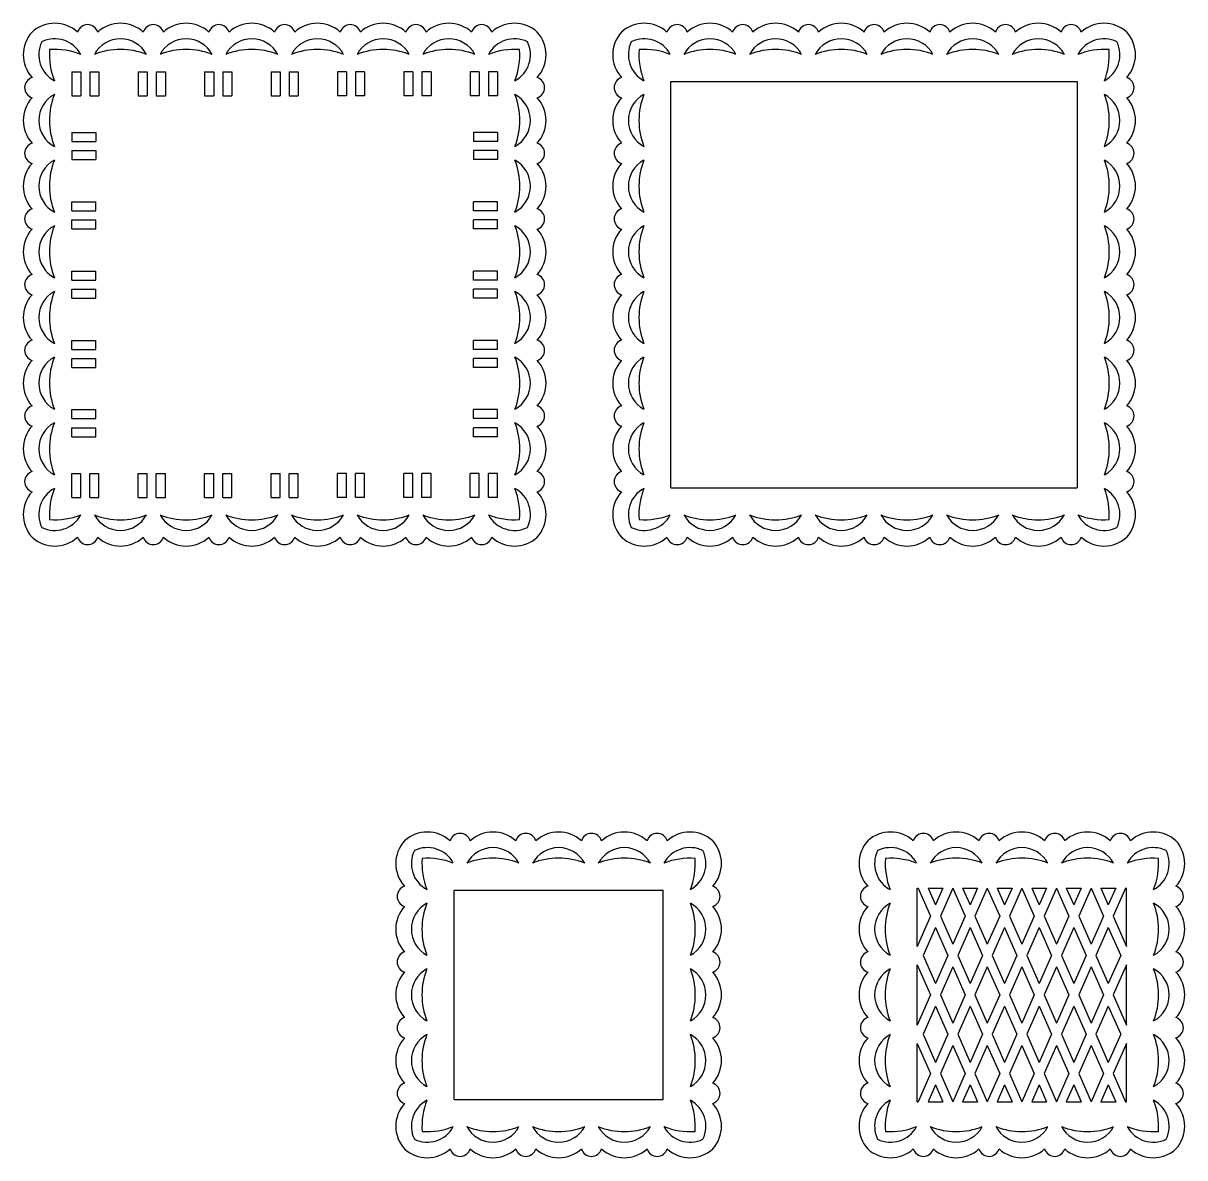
# Model space of a CAD drawing. Extents: x -351 to 171, y -51 to 204.
# Drawn here: x -350.8 to -93.9, y -48.9 to 202 of the extents above; entities that cross this region are included whole.
import ezdxf

# ---------------------------------------------------------------- set-up
doc = ezdxf.new("R2010")
doc.units = 0
doc.layers.get('0').update_dxf_attribs({"linetype": 'CONTINUOUS'})

msp = doc.modelspace()

# ---------------------------------------------------------------- linework, layer by layer
for p, q in [((-340.022706, 191.201898), (-340.022706, 185.901898)), ((-340.022706, 191.201898), (-338.022706, 191.201898)), ((-338.022706, 191.201898), (-338.022706, 185.901898)), ((-336.022706, 191.201898), (-336.022706, 185.901898)), ((-336.022706, 191.201898), (-334.022706, 191.201898)), ((-334.022706, 191.201898), (-334.022706, 185.901898)), ((-325.34438, 191.201898), (-325.34438, 185.901898)), ((-325.34438, 191.201898), (-323.34438, 191.201898)), ((-323.34438, 191.201898), (-323.34438, 185.901898)), ((-321.34438, 191.201898), (-321.34438, 185.901898)), ((-321.34438, 191.201898), (-319.34438, 191.201898)), ((-319.34438, 191.201898), (-319.34438, 185.901898)), ((-310.660214, 191.201898), (-310.660214, 185.901898)), ((-310.660214, 191.201898), (-308.660214, 191.201898)), ((-308.660214, 191.201898), (-308.660214, 185.901898)), ((-306.660214, 191.201898), (-306.660214, 185.901898)), ((-306.660214, 191.201898), (-304.660214, 191.201898)), ((-304.660214, 191.201898), (-304.660214, 185.901898)), ((-295.976048, 191.201898), (-295.976048, 185.901898)), ((-295.976048, 191.201898), (-293.976048, 191.201898)), ((-293.976048, 191.201898), (-293.976048, 185.901898)), ((-291.976048, 191.201898), (-291.976048, 185.901898)), ((-291.976048, 191.201898), (-289.976048, 191.201898)), ((-289.976048, 191.201898), (-289.976048, 185.901898)), ((-281.280218, 191.201898), (-281.280218, 185.901898)), ((-279.280218, 191.201898), (-281.280218, 191.201898)), ((-279.280218, 191.201898), (-279.280218, 185.901898)), ((-277.280218, 191.201898), (-277.280218, 185.901898)), ((-275.280218, 191.201898), (-277.280218, 191.201898)), ((-275.280218, 191.201898), (-275.280218, 185.901898)), ((-266.596052, 191.201898), (-266.596052, 185.901898)), ((-264.596052, 191.201898), (-266.596052, 191.201898)), ((-264.596052, 191.201898), (-264.596052, 185.901898)), ((-262.596052, 191.201898), (-262.596052, 185.901898)), ((-260.596052, 191.201898), (-262.596052, 191.201898)), ((-260.596052, 191.201898), (-260.596052, 185.901898)), ((-251.917726, 191.201898), (-251.917726, 185.901898)), ((-249.917726, 191.201898), (-251.917726, 191.201898)), ((-249.917726, 191.201898), (-249.917726, 185.901898)), ((-247.917726, 191.201898), (-247.917726, 185.901898)), ((-245.917726, 191.201898), (-247.917726, 191.201898)), ((-245.917726, 191.201898), (-245.917726, 185.901898)), ((-207.526366, 99.229572), (-207.526366, 189.069198)), ((-207.526366, 189.069198), (-117.686739, 189.069198)), ((-117.686739, 189.069198), (-117.686739, 99.229572)), ((-340.022706, 185.901898), (-338.022706, 185.901898)), ((-336.022706, 185.901898), (-334.022706, 185.901898)), ((-325.34438, 185.901898), (-323.34438, 185.901898)), ((-321.34438, 185.901898), (-319.34438, 185.901898)), ((-310.660214, 185.901898), (-308.660214, 185.901898)), ((-306.660214, 185.901898), (-304.660214, 185.901898)), ((-295.976048, 185.901898), (-293.976048, 185.901898)), ((-291.976048, 185.901898), (-289.976048, 185.901898)), ((-279.280218, 185.901898), (-281.280218, 185.901898)), ((-275.280218, 185.901898), (-277.280218, 185.901898)), ((-264.596052, 185.901898), (-266.596052, 185.901898)), ((-260.596052, 185.901898), (-262.596052, 185.901898)), ((-249.917726, 185.901898), (-251.917726, 185.901898)), ((-245.917726, 185.901898), (-247.917726, 185.901898)), ((-340.022706, 177.786498), (-334.722706, 177.786498)), ((-340.022706, 177.786498), (-340.022706, 175.786498)), ((-334.722706, 177.786498), (-334.722706, 175.786498)), ((-245.917726, 177.786498), (-251.217726, 177.786498)), ((-251.217726, 177.786498), (-251.217726, 175.786498)), ((-245.917726, 177.786498), (-245.917726, 175.786498)), ((-340.022706, 175.786498), (-334.722706, 175.786498)), ((-245.917726, 175.786498), (-251.217726, 175.786498)), ((-340.022706, 173.786498), (-334.722706, 173.786498)), ((-340.022706, 173.786498), (-340.022706, 171.786498)), ((-334.722706, 173.786498), (-334.722706, 171.786498)), ((-251.217726, 173.786498), (-251.217726, 171.786498)), ((-245.917726, 173.786498), (-251.217726, 173.786498)), ((-245.917726, 173.786498), (-245.917726, 171.786498)), ((-340.022706, 171.786498), (-334.722706, 171.786498)), ((-245.917726, 171.786498), (-251.217726, 171.786498)), ((-340.022706, 162.460667), (-334.722706, 162.460667)), ((-340.022706, 160.460667), (-340.022706, 162.460667)), ((-334.722706, 160.460667), (-334.722706, 162.460667)), ((-245.917726, 162.460667), (-251.217726, 162.460667)), ((-251.217726, 160.460667), (-251.217726, 162.460667)), ((-245.917726, 160.460667), (-245.917726, 162.460667)), ((-340.022706, 160.460667), (-334.722706, 160.460667)), ((-245.917726, 160.460667), (-251.217726, 160.460667)), ((-340.022706, 158.460667), (-334.722706, 158.460667)), ((-340.022706, 156.460667), (-340.022706, 158.460667)), ((-334.722706, 156.460667), (-334.722706, 158.460667)), ((-245.917726, 158.460667), (-251.217726, 158.460667)), ((-251.217726, 156.460667), (-251.217726, 158.460667)), ((-245.917726, 156.460667), (-245.917726, 158.460667)), ((-340.022706, 156.460667), (-334.722706, 156.460667)), ((-245.917726, 156.460667), (-251.217726, 156.460667)), ((-340.022706, 145.134837), (-340.022706, 147.134837)), ((-340.022706, 147.134837), (-334.722706, 147.134837)), ((-334.722706, 145.134837), (-334.722706, 147.134837)), ((-251.217726, 145.134837), (-251.217726, 147.134837)), ((-245.917726, 147.134837), (-251.217726, 147.134837)), ((-245.917726, 145.134837), (-245.917726, 147.134837)), ((-340.022706, 145.134837), (-334.722706, 145.134837)), ((-245.917726, 145.134837), (-251.217726, 145.134837)), ((-340.022706, 143.134837), (-334.722706, 143.134837)), ((-340.022706, 141.134837), (-340.022706, 143.134837)), ((-334.722706, 141.134837), (-334.722706, 143.134837)), ((-245.917726, 143.134837), (-251.217726, 143.134837)), ((-251.217726, 141.134837), (-251.217726, 143.134837)), ((-245.917726, 141.134837), (-245.917726, 143.134837)), ((-340.022706, 141.134837), (-334.722706, 141.134837)), ((-245.917726, 141.134837), (-251.217726, 141.134837)), ((-340.022706, 131.820671), (-334.722706, 131.820671)), ((-340.022706, 129.820671), (-340.022706, 131.820671)), ((-334.722706, 129.820671), (-334.722706, 131.820671)), ((-245.917726, 131.820671), (-251.217726, 131.820671)), ((-251.217726, 129.820671), (-251.217726, 131.820671)), ((-245.917726, 129.820671), (-245.917726, 131.820671)), ((-340.022706, 129.820671), (-334.722706, 129.820671)), ((-245.917726, 129.820671), (-251.217726, 129.820671)), ((-340.022706, 127.820671), (-334.722706, 127.820671)), ((-340.022706, 125.820671), (-340.022706, 127.820671)), ((-334.722706, 125.820671), (-334.722706, 127.820671)), ((-245.917726, 127.820671), (-251.217726, 127.820671)), ((-251.217726, 125.820671), (-251.217726, 127.820671)), ((-245.917726, 125.820671), (-245.917726, 127.820671)), ((-340.022706, 125.820671), (-334.722706, 125.820671)), ((-245.917726, 125.820671), (-251.217726, 125.820671)), ((-340.022706, 116.512346), (-334.722706, 116.512346)), ((-340.022706, 114.512346), (-340.022706, 116.512346)), ((-334.722706, 114.512346), (-334.722706, 116.512346)), ((-245.917726, 116.512346), (-251.217726, 116.512346)), ((-251.217726, 114.512346), (-251.217726, 116.512346)), ((-245.917726, 114.512346), (-245.917726, 116.512346)), ((-340.022706, 114.512346), (-334.722706, 114.512346)), ((-245.917726, 114.512346), (-251.217726, 114.512346)), ((-340.022706, 112.512346), (-334.722706, 112.512346)), ((-340.022706, 110.512346), (-340.022706, 112.512346)), ((-340.022706, 110.512346), (-334.722706, 110.512346)), ((-334.722706, 110.512346), (-334.722706, 112.512346)), ((-245.917726, 112.512346), (-251.217726, 112.512346)), ((-251.217726, 110.512346), (-251.217726, 112.512346)), ((-245.917726, 110.512346), (-251.217726, 110.512346)), ((-245.917726, 110.512346), (-245.917726, 112.512346)), ((-340.022706, 102.396872), (-338.022706, 102.396872)), ((-340.022706, 97.096872), (-340.022706, 102.396872)), ((-338.022706, 97.096872), (-338.022706, 102.396872)), ((-336.022706, 102.396872), (-334.022706, 102.396872)), ((-336.022706, 97.096872), (-336.022706, 102.396872)), ((-334.022706, 97.096872), (-334.022706, 102.396872)), ((-325.34438, 102.396872), (-323.34438, 102.396872)), ((-325.34438, 97.096872), (-325.34438, 102.396872)), ((-323.34438, 97.096872), (-323.34438, 102.396872)), ((-321.34438, 102.396872), (-319.34438, 102.396872)), ((-321.34438, 97.096872), (-321.34438, 102.396872)), ((-319.34438, 97.096872), (-319.34438, 102.396872)), ((-310.660214, 102.396872), (-308.660214, 102.396872)), ((-310.660214, 97.096872), (-310.660214, 102.396872)), ((-308.660214, 97.096872), (-308.660214, 102.396872)), ((-306.660214, 102.396872), (-304.660214, 102.396872)), ((-306.660214, 97.096872), (-306.660214, 102.396872)), ((-304.660214, 97.096872), (-304.660214, 102.396872)), ((-295.976048, 102.396872), (-293.976048, 102.396872)), ((-295.976048, 97.096872), (-295.976048, 102.396872)), ((-293.976048, 97.096872), (-293.976048, 102.396872)), ((-291.976048, 102.396872), (-289.976048, 102.396872)), ((-291.976048, 97.096872), (-291.976048, 102.396872)), ((-289.976048, 97.096872), (-289.976048, 102.396872)), ((-279.280218, 102.396872), (-281.280218, 102.396872)), ((-281.280218, 97.096872), (-281.280218, 102.396872)), ((-279.280218, 97.096872), (-279.280218, 102.396872)), ((-275.280218, 102.396872), (-277.280218, 102.396872)), ((-277.280218, 97.096872), (-277.280218, 102.396872)), ((-275.280218, 97.096872), (-275.280218, 102.396872)), ((-264.596052, 102.396872), (-266.596052, 102.396872)), ((-266.596052, 97.096872), (-266.596052, 102.396872)), ((-264.596052, 97.096872), (-264.596052, 102.396872)), ((-260.596052, 102.396872), (-262.596052, 102.396872)), ((-262.596052, 97.096872), (-262.596052, 102.396872)), ((-260.596052, 97.096872), (-260.596052, 102.396872)), ((-249.917726, 102.396872), (-251.917726, 102.396872)), ((-251.917726, 97.096872), (-251.917726, 102.396872)), ((-249.917726, 97.096872), (-249.917726, 102.396872)), ((-245.917726, 102.396872), (-247.917726, 102.396872)), ((-247.917726, 97.096872), (-247.917726, 102.396872)), ((-245.917726, 97.096872), (-245.917726, 102.396872)), ((-207.526366, 99.229572), (-117.686739, 99.229572)), ((-340.022706, 97.096872), (-338.022706, 97.096872)), ((-336.022706, 97.096872), (-334.022706, 97.096872)), ((-325.34438, 97.096872), (-323.34438, 97.096872)), ((-321.34438, 97.096872), (-319.34438, 97.096872)), ((-310.660214, 97.096872), (-308.660214, 97.096872)), ((-306.660214, 97.096872), (-304.660214, 97.096872)), ((-295.976048, 97.096872), (-293.976048, 97.096872)), ((-291.976048, 97.096872), (-289.976048, 97.096872)), ((-279.280218, 97.096872), (-281.280218, 97.096872)), ((-275.280218, 97.096872), (-277.280218, 97.096872)), ((-264.596052, 97.096872), (-266.596052, 97.096872)), ((-260.596052, 97.096872), (-262.596052, 97.096872)), ((-249.917726, 97.096872), (-251.917726, 97.096872)), ((-245.917726, 97.096872), (-247.917726, 97.096872)), ((-153.064216, 10.70938), (-152.869434, 10.70938)), ((-153.064216, -2.186284), (-153.064216, 10.70938)), ((-152.869434, 10.70938), (-150.135121, 4.483309)), ((-150.685061, 10.70938), (-149.042935, 6.970234)), ((-150.685061, 10.70938), (-147.400808, 10.70938)), ((-147.400808, 10.70938), (-149.042935, 6.970234)), ((-145.220281, 10.700622), (-147.950748, 4.483309)), ((-145.220281, 10.700622), (-142.489815, 4.483309)), ((-143.039755, 10.70938), (-141.397628, 6.970234)), ((-143.039755, 10.70938), (-139.755502, 10.70938)), ((-139.755502, 10.70938), (-141.397628, 6.970234)), ((-137.574975, 10.700622), (-140.305442, 4.483309)), ((-137.574975, 10.700622), (-134.844509, 4.483309)), ((-135.394448, 10.70938), (-133.752322, 6.970234)), ((-135.394448, 10.70938), (-132.110196, 10.70938)), ((-132.110196, 10.70938), (-133.752322, 6.970234)), ((-129.929669, 10.700622), (-132.660135, 4.483309)), ((-129.929669, 10.700622), (-127.199202, 4.483309)), ((-127.749142, 10.70938), (-126.107016, 6.970234)), ((-127.749142, 10.70938), (-124.46489, 10.70938)), ((-124.46489, 10.70938), (-126.107016, 6.970234)), ((-122.284363, 10.700622), (-125.014829, 4.483309)), ((-122.284363, 10.700622), (-119.553896, 4.483309)), ((-120.103836, 10.70938), (-118.46171, 6.970234)), ((-120.103836, 10.70938), (-116.819583, 10.70938)), ((-116.819583, 10.70938), (-118.46171, 6.970234)), ((-114.639056, 10.700622), (-117.369523, 4.483309)), ((-114.639056, 10.700622), (-111.90859, 4.483309)), ((-112.45853, 10.70938), (-110.816403, 6.970234)), ((-112.45853, 10.70938), (-109.174277, 10.70938)), ((-109.174277, 10.70938), (-110.816403, 6.970234)), ((-106.989904, 10.70938), (-109.724217, 4.483309)), ((-106.989904, 10.70938), (-106.795122, 10.70938)), ((-106.795122, -2.186284), (-106.795122, 10.70938)), ((-255.507631, -36.059715), (-255.507631, 10.20938)), ((-255.507631, 10.20938), (-209.238536, 10.20938)), ((-209.238536, -36.059715), (-209.238536, 10.20938)), ((-150.135121, 4.483309), (-153.064216, -2.186284)), ((-147.950748, 4.483309), (-145.220281, -1.734004)), ((-142.489815, 4.483309), (-145.220281, -1.734004)), ((-140.305442, 4.483309), (-137.574975, -1.734004)), ((-134.844509, 4.483309), (-137.574975, -1.734004)), ((-132.660135, 4.483309), (-129.929669, -1.734004)), ((-127.199202, 4.483309), (-129.929669, -1.734004)), ((-125.014829, 4.483309), (-122.284363, -1.734004)), ((-119.553896, 4.483309), (-122.284363, -1.734004)), ((-117.369523, 4.483309), (-114.639056, -1.734004)), ((-111.90859, 4.483309), (-114.639056, -1.734004)), ((-109.724217, 4.483309), (-106.795122, -2.186284)), ((-149.042935, 1.996383), (-151.773401, -4.220929)), ((-149.042935, 1.996383), (-146.312468, -4.220929)), ((-141.397628, 1.996383), (-144.128095, -4.220929)), ((-141.397628, 1.996383), (-138.667162, -4.220929)), ((-133.752322, 1.996383), (-136.482789, -4.220929)), ((-133.752322, 1.996383), (-131.021856, -4.220929)), ((-126.107016, 1.996383), (-128.837482, -4.220929)), ((-126.107016, 1.996383), (-123.376549, -4.220929)), ((-118.46171, 1.996383), (-121.192176, -4.220929)), ((-118.46171, 1.996383), (-115.731243, -4.220929)), ((-110.816403, 1.996383), (-113.54687, -4.220929)), ((-110.816403, 1.996383), (-108.085937, -4.220929)), ((-151.773401, -4.220929), (-149.042935, -10.438242)), ((-146.312468, -4.220929), (-149.042935, -10.438242)), ((-144.128095, -4.220929), (-141.397628, -10.438242)), ((-138.667162, -4.220929), (-141.397628, -10.438242)), ((-136.482789, -4.220929), (-133.752322, -10.438242)), ((-131.021856, -4.220929), (-133.752322, -10.438242)), ((-128.837482, -4.220929), (-126.107016, -10.438242)), ((-123.376549, -4.220929), (-126.107016, -10.438242)), ((-121.192176, -4.220929), (-118.46171, -10.438242)), ((-115.731243, -4.220929), (-118.46171, -10.438242)), ((-113.54687, -4.220929), (-110.816403, -10.438242)), ((-108.085937, -4.220929), (-110.816403, -10.438242)), ((-153.064216, -6.255575), (-150.135121, -12.925167)), ((-153.064216, -19.59476), (-153.064216, -6.255575)), ((-145.220281, -6.707855), (-147.950748, -12.925167)), ((-145.220281, -6.707855), (-142.489815, -12.925167)), ((-137.574975, -6.707855), (-140.305442, -12.925167)), ((-137.574975, -6.707855), (-134.844509, -12.925167)), ((-129.929669, -6.707855), (-132.660135, -12.925167)), ((-129.929669, -6.707855), (-127.199202, -12.925167)), ((-122.284363, -6.707855), (-125.014829, -12.925167)), ((-122.284363, -6.707855), (-119.553896, -12.925167)), ((-114.639056, -6.707855), (-117.369523, -12.925167)), ((-114.639056, -6.707855), (-111.90859, -12.925167)), ((-106.795122, -6.255575), (-109.724217, -12.925167)), ((-106.795122, -19.59476), (-106.795122, -6.255575)), ((-150.135121, -12.925167), (-153.064216, -19.59476)), ((-147.950748, -12.925167), (-145.220281, -19.14248)), ((-142.489815, -12.925167), (-145.220281, -19.14248)), ((-140.305442, -12.925167), (-137.574975, -19.14248)), ((-134.844509, -12.925167), (-137.574975, -19.14248)), ((-132.660135, -12.925167), (-129.929669, -19.14248)), ((-127.199202, -12.925167), (-129.929669, -19.14248)), ((-125.014829, -12.925167), (-122.284363, -19.14248)), ((-119.553896, -12.925167), (-122.284363, -19.14248)), ((-117.369523, -12.925167), (-114.639056, -19.14248)), ((-111.90859, -12.925167), (-114.639056, -19.14248)), ((-109.724217, -12.925167), (-106.795122, -19.59476)), ((-149.042935, -15.412093), (-151.773401, -21.629406)), ((-149.042935, -15.412093), (-146.312468, -21.629406)), ((-141.397628, -15.412093), (-144.128095, -21.629406)), ((-141.397628, -15.412093), (-138.667162, -21.629406)), ((-133.752322, -15.412093), (-136.482789, -21.629406)), ((-133.752322, -15.412093), (-131.021856, -21.629406)), ((-126.107016, -15.412093), (-128.837482, -21.629406)), ((-126.107016, -15.412093), (-123.376549, -21.629406)), ((-118.46171, -15.412093), (-121.192176, -21.629406)), ((-118.46171, -15.412093), (-115.731243, -21.629406)), ((-110.816403, -15.412093), (-113.54687, -21.629406)), ((-110.816403, -15.412093), (-108.085937, -21.629406)), ((-151.773401, -21.629406), (-149.042935, -27.846718)), ((-146.312468, -21.629406), (-149.042935, -27.846718)), ((-144.128095, -21.629406), (-141.397628, -27.846718)), ((-138.667162, -21.629406), (-141.397628, -27.846718)), ((-136.482789, -21.629406), (-133.752322, -27.846718)), ((-131.021856, -21.629406), (-133.752322, -27.846718)), ((-128.837482, -21.629406), (-126.107016, -27.846718)), ((-123.376549, -21.629406), (-126.107016, -27.846718)), ((-121.192176, -21.629406), (-118.46171, -27.846718)), ((-115.731243, -21.629406), (-118.46171, -27.846718)), ((-113.54687, -21.629406), (-110.816403, -27.846718)), ((-108.085937, -21.629406), (-110.816403, -27.846718)), ((-153.064216, -23.664051), (-150.135121, -30.333644)), ((-153.064216, -36.559715), (-153.064216, -23.664051)), ((-145.220281, -24.116331), (-147.950748, -30.333644)), ((-145.220281, -24.116331), (-142.489815, -30.333644)), ((-137.574975, -24.116331), (-140.305442, -30.333644)), ((-137.574975, -24.116331), (-134.844509, -30.333644)), ((-129.929669, -24.116331), (-132.660135, -30.333644)), ((-129.929669, -24.116331), (-127.199202, -30.333644)), ((-122.284363, -24.116331), (-125.014829, -30.333644)), ((-122.284363, -24.116331), (-119.553896, -30.333644)), ((-114.639056, -24.116331), (-117.369523, -30.333644)), ((-114.639056, -24.116331), (-111.90859, -30.333644)), ((-106.795122, -23.664051), (-109.724217, -30.333644)), ((-106.795122, -36.559715), (-106.795122, -23.664051)), ((-150.135121, -30.333644), (-152.869434, -36.559715)), ((-147.950748, -30.333644), (-145.220281, -36.550956)), ((-142.489815, -30.333644), (-145.220281, -36.550956)), ((-140.305442, -30.333644), (-137.574975, -36.550956)), ((-134.844509, -30.333644), (-137.574975, -36.550956)), ((-132.660135, -30.333644), (-129.929669, -36.550956)), ((-127.199202, -30.333644), (-129.929669, -36.550956)), ((-125.014829, -30.333644), (-122.284363, -36.550956)), ((-119.553896, -30.333644), (-122.284363, -36.550956)), ((-117.369523, -30.333644), (-114.639056, -36.550956)), ((-111.90859, -30.333644), (-114.639056, -36.550956)), ((-109.724217, -30.333644), (-106.989904, -36.559715)), ((-149.042935, -32.820569), (-150.685061, -36.559715)), ((-149.042935, -32.820569), (-147.400808, -36.559715)), ((-141.397628, -32.820569), (-143.039755, -36.559715)), ((-141.397628, -32.820569), (-139.755502, -36.559715)), ((-133.752322, -32.820569), (-135.394448, -36.559715)), ((-133.752322, -32.820569), (-132.110196, -36.559715)), ((-126.107016, -32.820569), (-127.749142, -36.559715)), ((-126.107016, -32.820569), (-124.46489, -36.559715)), ((-118.46171, -32.820569), (-120.103836, -36.559715)), ((-118.46171, -32.820569), (-116.819583, -36.559715)), ((-110.816403, -32.820569), (-112.45853, -36.559715)), ((-110.816403, -32.820569), (-109.174277, -36.559715)), ((-255.507631, -36.059715), (-209.238536, -36.059715)), ((-153.064216, -36.559715), (-152.869434, -36.559715)), ((-150.685061, -36.559715), (-147.400808, -36.559715)), ((-143.039755, -36.559715), (-139.755502, -36.559715)), ((-135.394448, -36.559715), (-132.110196, -36.559715)), ((-127.749142, -36.559715), (-124.46489, -36.559715)), ((-120.103836, -36.559715), (-116.819583, -36.559715)), ((-112.45853, -36.559715), (-109.174277, -36.559715)), ((-106.989904, -36.559715), (-106.795122, -36.559715))]:
    msp.add_line(p, q)
for centre, radius, start, end in [((-343.802503, 194.489389), 7.463802, 47.673125, 132.326875), ((-336.540748, 199.29112), 2.347891, 17.764995, 162.235005), ((-329.278992, 194.489389), 7.463802, 47.673125, 132.326875), ((-322.017237, 199.29112), 2.347891, 17.764995, 162.235005), ((-314.755482, 194.489389), 7.463802, 47.673125, 132.326875), ((-307.493727, 199.29112), 2.347891, 17.764995, 162.235005), ((-300.231971, 194.489389), 7.463802, 47.673125, 132.326875), ((-292.970216, 199.29112), 2.347891, 17.764995, 162.235005), ((-285.708461, 194.489389), 7.463802, 47.673125, 132.326875), ((-278.446706, 199.29112), 2.347891, 17.764995, 162.235005), ((-271.18495, 194.489389), 7.463802, 47.673125, 132.326875), ((-263.923195, 199.29112), 2.347891, 17.764995, 162.235005), ((-256.66144, 194.489389), 7.463802, 47.673125, 132.326875), ((-249.399685, 199.29112), 2.347891, 17.764995, 162.235005), ((-242.137929, 194.489389), 7.463802, 47.673125, 132.326875), ((-213.438839, 194.489389), 7.463802, 47.673125, 132.326875), ((-206.177084, 199.29112), 2.347891, 17.764995, 162.235005), ((-198.915329, 194.489389), 7.463802, 47.673125, 132.326875), ((-191.653574, 199.29112), 2.347891, 17.764995, 162.235005), ((-184.391818, 194.489389), 7.463802, 47.673125, 132.326875), ((-177.130063, 199.29112), 2.347891, 17.764995, 162.235005), ((-169.868308, 194.489389), 7.463802, 47.673125, 132.326875), ((-162.606553, 199.29112), 2.347891, 17.764995, 162.235005), ((-155.344797, 194.489389), 7.463802, 47.673125, 132.326875), ((-148.083042, 199.29112), 2.347891, 17.764995, 162.235005), ((-140.821287, 194.489389), 7.463802, 47.673125, 132.326875), ((-133.559531, 199.29112), 2.347891, 17.764995, 162.235005), ((-126.297776, 194.489389), 7.463802, 47.673125, 132.326875), ((-119.036021, 199.29112), 2.347891, 17.764995, 162.235005), ((-111.774266, 194.489389), 7.463802, 47.673125, 132.326875), ((-343.310221, 194.981672), 7.463802, 137.673125, 222.326875), ((-340.782124, 194.981672), 6.542112, 154.053984, 241.636648), ((-343.802503, 191.961292), 6.542112, 28.363352, 115.946016), ((-329.278992, 191.961292), 6.542112, 28.363352, 151.636648), ((-314.755482, 191.961292), 6.542112, 28.363352, 151.636648), ((-300.231971, 191.961292), 6.542112, 28.363352, 151.636648), ((-285.708461, 191.961292), 6.542112, 28.363352, 151.636648), ((-271.18495, 191.961292), 6.542112, 28.363352, 151.636648), ((-256.66144, 191.961292), 6.542112, 28.363352, 151.636648), ((-242.137929, 191.961292), 6.542112, 64.053984, 151.636648), ((-245.158309, 194.981672), 6.542112, 298.363352, 25.946016), ((-242.630211, 194.981672), 7.463802, 317.673125, 42.326875), ((-212.946557, 194.981672), 7.463802, 137.673125, 222.326875), ((-210.41846, 194.981672), 6.542112, 154.053984, 241.636648), ((-213.438839, 191.961292), 6.542112, 28.363352, 115.946016), ((-198.915329, 191.961292), 6.542112, 28.363352, 151.636648), ((-184.391818, 191.961292), 6.542112, 28.363352, 151.636648), ((-169.868308, 191.961292), 6.542112, 28.363352, 151.636648), ((-155.344797, 191.961292), 6.542112, 28.363352, 151.636648), ((-140.821287, 191.961292), 6.542112, 28.363352, 151.636648), ((-126.297776, 191.961292), 6.542112, 28.363352, 151.636648), ((-111.774266, 191.961292), 6.542112, 64.053984, 151.636648), ((-114.794645, 194.981672), 6.542112, 298.363352, 25.946016), ((-112.266548, 194.981672), 7.463802, 317.673125, 42.326875), ((-329.220117, 194.981672), 15.759012, 175.867468, 201.425975), ((-343.802503, 180.399286), 15.759012, 68.574025, 94.132532), ((-329.278992, 180.399286), 15.759012, 68.574025, 111.425975), ((-314.755482, 180.399286), 15.759012, 68.574025, 111.425975), ((-300.231971, 180.399286), 15.759012, 68.574025, 111.425975), ((-285.708461, 180.399286), 15.759012, 68.574025, 111.425975), ((-271.18495, 180.399286), 15.759012, 68.574025, 111.425975), ((-256.66144, 180.399286), 15.759012, 68.574025, 111.425975), ((-242.137929, 180.399286), 15.759012, 85.867468, 111.425975), ((-256.720315, 194.981672), 15.759012, 338.574025, 4.132532), ((-198.856454, 194.981672), 15.759012, 175.867468, 201.425975), ((-213.438839, 180.399286), 15.759012, 68.574025, 94.132532), ((-198.915329, 180.399286), 15.759012, 68.574025, 111.425975), ((-184.391818, 180.399286), 15.759012, 68.574025, 111.425975), ((-169.868308, 180.399286), 15.759012, 68.574025, 111.425975), ((-155.344797, 180.399286), 15.759012, 68.574025, 111.425975), ((-140.821287, 180.399286), 15.759012, 68.574025, 111.425975), ((-126.297776, 180.399286), 15.759012, 68.574025, 111.425975), ((-111.774266, 180.399286), 15.759012, 85.867468, 111.425975), ((-126.356651, 194.981672), 15.759012, 338.574025, 4.132532), ((-348.111951, 187.719916), 2.347891, 107.764995, 252.235005), ((-237.828481, 187.719916), 2.347891, 287.764995, 72.235005), ((-217.748287, 187.719916), 2.347891, 107.764995, 252.235005), ((-217.748287, 187.719916), 2.347891, 107.764995, 252.235005), ((-107.464818, 187.719916), 2.347891, 287.764995, 72.235005), ((-107.464818, 187.719916), 2.347891, 287.764995, 72.235005), ((-343.310221, 180.458161), 7.463802, 137.673125, 222.326875), ((-340.782124, 180.458161), 6.542112, 118.363352, 241.636648), ((-329.220117, 180.458161), 15.759012, 158.574025, 201.425975), ((-256.720315, 180.458161), 15.759012, 338.574025, 21.425975), ((-245.158309, 180.458161), 6.542112, 298.363352, 61.636648), ((-242.630211, 180.458161), 7.463802, 317.673125, 42.326875), ((-212.946557, 180.458161), 7.463802, 137.673125, 222.326875), ((-210.41846, 180.458161), 6.542112, 118.363352, 241.636648), ((-198.856454, 180.458161), 15.759012, 158.574025, 201.425975), ((-114.794645, 180.458161), 6.542112, 298.363352, 61.636648), ((-126.356651, 180.458161), 15.759012, 338.574025, 21.425975), ((-112.266548, 180.458161), 7.463802, 317.673125, 42.326875), ((-348.111951, 173.196406), 2.347891, 107.764995, 252.235005), ((-237.828481, 173.196406), 2.347891, 287.764995, 72.235005), ((-217.748287, 173.196406), 2.347891, 107.764995, 252.235005), ((-107.464818, 173.196406), 2.347891, 287.764995, 72.235005), ((-343.310221, 165.934651), 7.463802, 137.673125, 222.326875), ((-340.782124, 165.934651), 6.542112, 118.363352, 241.636648), ((-329.220117, 165.934651), 15.759012, 158.574025, 201.425975), ((-245.158309, 165.934651), 6.542112, 298.363352, 61.636648), ((-256.720315, 165.934651), 15.759012, 338.574025, 21.425975), ((-242.630211, 165.934651), 7.463802, 317.673125, 42.326875), ((-212.946557, 165.934651), 7.463802, 137.673125, 222.326875), ((-210.41846, 165.934651), 6.542112, 118.363352, 241.636648), ((-198.856454, 165.934651), 15.759012, 158.574025, 201.425975), ((-126.356651, 165.934651), 15.759012, 338.574025, 21.425975), ((-114.794645, 165.934651), 6.542112, 298.363352, 61.636648), ((-112.266548, 165.934651), 7.463802, 317.673125, 42.326875), ((-348.111951, 158.672895), 2.347891, 107.764995, 252.235005), ((-237.828481, 158.672895), 2.347891, 287.764995, 72.235005), ((-217.748287, 158.672895), 2.347891, 107.764995, 252.235005), ((-107.464818, 158.672895), 2.347891, 287.764995, 72.235005), ((-340.782124, 151.41114), 6.542112, 118.363352, 241.636648), ((-329.220117, 151.41114), 15.759012, 158.574025, 201.425975), ((-256.720315, 151.41114), 15.759012, 338.574025, 21.425975), ((-245.158309, 151.41114), 6.542112, 298.363352, 61.636648), ((-210.41846, 151.41114), 6.542112, 118.363352, 241.636648), ((-198.856454, 151.41114), 15.759012, 158.574025, 201.425975), ((-114.794645, 151.41114), 6.542112, 298.363352, 61.636648), ((-126.356651, 151.41114), 15.759012, 338.574025, 21.425975), ((-343.310221, 151.41114), 7.463802, 137.673125, 222.326875), ((-242.630211, 151.41114), 7.463802, 317.673125, 42.326875), ((-212.946557, 151.41114), 7.463802, 137.673125, 222.326875), ((-112.266548, 151.41114), 7.463802, 317.673125, 42.326875), ((-348.111951, 144.149385), 2.347891, 107.764995, 252.235005), ((-237.828481, 144.149385), 2.347891, 287.764995, 72.235005), ((-217.748287, 144.149385), 2.347891, 107.764995, 252.235005), ((-107.464818, 144.149385), 2.347891, 287.764995, 72.235005), ((-343.310221, 136.88763), 7.463802, 137.673125, 222.326875), ((-340.782124, 136.88763), 6.542112, 118.363352, 241.636648), ((-329.220117, 136.88763), 15.759012, 158.574025, 201.425975), ((-245.158309, 136.88763), 6.542112, 298.363352, 61.636648), ((-256.720315, 136.88763), 15.759012, 338.574025, 21.425975), ((-242.630211, 136.88763), 7.463802, 317.673125, 42.326875), ((-212.946557, 136.88763), 7.463802, 137.673125, 222.326875), ((-210.41846, 136.88763), 6.542112, 118.363352, 241.636648), ((-198.856454, 136.88763), 15.759012, 158.574025, 201.425975), ((-126.356651, 136.88763), 15.759012, 338.574025, 21.425975), ((-114.794645, 136.88763), 6.542112, 298.363352, 61.636648), ((-112.266548, 136.88763), 7.463802, 317.673125, 42.326875), ((-348.111951, 129.625874), 2.347891, 107.764995, 252.235005), ((-237.828481, 129.625874), 2.347891, 287.764995, 72.235005), ((-217.748287, 129.625874), 2.347891, 107.764995, 252.235005), ((-107.464818, 129.625874), 2.347891, 287.764995, 72.235005), ((-343.310221, 122.364119), 7.463802, 137.673125, 222.326875), ((-340.782124, 122.364119), 6.542112, 118.363352, 241.636648), ((-329.220117, 122.364119), 15.759012, 158.574025, 201.425975), ((-245.158309, 122.364119), 6.542112, 298.363352, 61.636648), ((-256.720315, 122.364119), 15.759012, 338.574025, 21.425975), ((-242.630211, 122.364119), 7.463802, 317.673125, 42.326875), ((-212.946557, 122.364119), 7.463802, 137.673125, 222.326875), ((-210.41846, 122.364119), 6.542112, 118.363352, 241.636648), ((-198.856454, 122.364119), 15.759012, 158.574025, 201.425975), ((-126.356651, 122.364119), 15.759012, 338.574025, 21.425975), ((-114.794645, 122.364119), 6.542112, 298.363352, 61.636648), ((-112.266548, 122.364119), 7.463802, 317.673125, 42.326875), ((-348.111951, 115.102364), 2.347891, 107.764995, 252.235005), ((-237.828481, 115.102364), 2.347891, 287.764995, 72.235005), ((-217.748287, 115.102364), 2.347891, 107.764995, 252.235005), ((-107.464818, 115.102364), 2.347891, 287.764995, 72.235005), ((-340.782124, 107.840608), 6.542112, 118.363352, 241.636648), ((-329.220117, 107.840608), 15.759012, 158.574025, 201.425975), ((-245.158309, 107.840608), 6.542112, 298.363352, 61.636648), ((-256.720315, 107.840608), 15.759012, 338.574025, 21.425975), ((-210.41846, 107.840608), 6.542112, 118.363352, 241.636648), ((-198.856454, 107.840608), 15.759012, 158.574025, 201.425975), ((-126.356651, 107.840608), 15.759012, 338.574025, 21.425975), ((-114.794645, 107.840608), 6.542112, 298.363352, 61.636648), ((-343.310221, 107.840608), 7.463802, 137.673125, 222.326875), ((-242.630211, 107.840608), 7.463802, 317.673125, 42.326875), ((-212.946557, 107.840608), 7.463802, 137.673125, 222.326875), ((-112.266548, 107.840608), 7.463802, 317.673125, 42.326875), ((-348.111951, 100.578853), 2.347891, 107.764995, 252.235005), ((-237.828481, 100.578853), 2.347891, 287.764995, 72.235005), ((-217.748287, 100.578853), 2.347891, 107.764995, 252.235005), ((-107.464818, 100.578853), 2.347891, 287.764995, 72.235005), ((-343.310221, 93.317098), 7.463802, 137.673125, 222.326875), ((-340.782124, 93.317098), 6.542112, 118.363352, 205.946016), ((-329.220117, 93.317098), 15.759012, 158.574025, 184.132532), ((-245.158309, 93.317098), 6.542112, 334.053984, 61.636648), ((-256.720315, 93.317098), 15.759012, 355.867468, 21.425975), ((-242.630211, 93.317098), 7.463802, 317.673125, 42.326875), ((-212.946557, 93.317098), 7.463802, 137.673125, 222.326875), ((-210.41846, 93.317098), 6.542112, 118.363352, 205.946016), ((-198.856454, 93.317098), 15.759012, 158.574025, 184.132532), ((-126.356651, 93.317098), 15.759012, 355.867468, 21.425975), ((-114.794645, 93.317098), 6.542112, 334.053984, 61.636648), ((-112.266548, 93.317098), 7.463802, 317.673125, 42.326875), ((-343.802503, 96.337477), 6.542112, 244.053984, 331.636648), ((-343.802503, 107.899484), 15.759012, 265.867468, 291.425975), ((-329.278992, 107.899484), 15.759012, 248.574025, 291.425975), ((-329.278992, 96.337477), 6.542112, 208.363352, 331.636648), ((-314.755482, 107.899484), 15.759012, 248.574025, 291.425975), ((-314.755482, 96.337477), 6.542112, 208.363352, 331.636648), ((-300.231971, 107.899484), 15.759012, 248.574025, 291.425975), ((-300.231971, 96.337477), 6.542112, 208.363352, 331.636648), ((-285.708461, 107.899484), 15.759012, 248.574025, 291.425975), ((-285.708461, 96.337477), 6.542112, 208.363352, 331.636648), ((-271.18495, 107.899484), 15.759012, 248.574025, 291.425975), ((-271.18495, 96.337477), 6.542112, 208.363352, 331.636648), ((-256.66144, 107.899484), 15.759012, 248.574025, 291.425975), ((-256.66144, 96.337477), 6.542112, 208.363352, 331.636648), ((-242.137929, 107.899484), 15.759012, 248.574025, 274.132532), ((-242.137929, 96.337477), 6.542112, 208.363352, 295.946016), ((-213.438839, 96.337477), 6.542112, 244.053984, 331.636648), ((-213.438839, 107.899484), 15.759012, 265.867468, 291.425975), ((-198.915329, 107.899484), 15.759012, 248.574025, 291.425975), ((-198.915329, 96.337477), 6.542112, 208.363352, 331.636648), ((-184.391818, 107.899484), 15.759012, 248.574025, 291.425975), ((-184.391818, 96.337477), 6.542112, 208.363352, 331.636648), ((-169.868308, 107.899484), 15.759012, 248.574025, 291.425975), ((-169.868308, 96.337477), 6.542112, 208.363352, 331.636648), ((-155.344797, 107.899484), 15.759012, 248.574025, 291.425975), ((-155.344797, 96.337477), 6.542112, 208.363352, 331.636648), ((-140.821287, 107.899484), 15.759012, 248.574025, 291.425975), ((-140.821287, 96.337477), 6.542112, 208.363352, 331.636648), ((-126.297776, 107.899484), 15.759012, 248.574025, 291.425975), ((-126.297776, 96.337477), 6.542112, 208.363352, 331.636648), ((-111.774266, 107.899484), 15.759012, 248.574025, 274.132532), ((-111.774266, 96.337477), 6.542112, 208.363352, 295.946016), ((-343.802503, 93.80938), 7.463802, 227.673125, 312.326875), ((-336.540748, 89.00765), 2.347891, 197.764995, 342.235005), ((-329.278992, 93.80938), 7.463802, 227.673125, 312.326875), ((-322.017237, 89.00765), 2.347891, 197.764995, 342.235005), ((-314.755482, 93.80938), 7.463802, 227.673125, 312.326875), ((-307.493727, 89.00765), 2.347891, 197.764995, 342.235005), ((-300.231971, 93.80938), 7.463802, 227.673125, 312.326875), ((-292.970216, 89.00765), 2.347891, 197.764995, 342.235005), ((-285.708461, 93.80938), 7.463802, 227.673125, 312.326875), ((-278.446706, 89.00765), 2.347891, 197.764995, 342.235005), ((-271.18495, 93.80938), 7.463802, 227.673125, 312.326875), ((-263.923195, 89.00765), 2.347891, 197.764995, 342.235005), ((-256.66144, 93.80938), 7.463802, 227.673125, 312.326875), ((-249.399685, 89.00765), 2.347891, 197.764995, 342.235005), ((-242.137929, 93.80938), 7.463802, 227.673125, 312.326875), ((-213.438839, 93.80938), 7.463802, 227.673125, 312.326875), ((-206.177084, 89.00765), 2.347891, 197.764995, 342.235005), ((-198.915329, 93.80938), 7.463802, 227.673125, 312.326875), ((-191.653574, 89.00765), 2.347891, 197.764995, 342.235005), ((-184.391818, 93.80938), 7.463802, 227.673125, 312.326875), ((-177.130063, 89.00765), 2.347891, 197.764995, 342.235005), ((-169.868308, 93.80938), 7.463802, 227.673125, 312.326875), ((-162.606553, 89.00765), 2.347891, 197.764995, 342.235005), ((-155.344797, 93.80938), 7.463802, 227.673125, 312.326875), ((-148.083042, 89.00765), 2.347891, 197.764995, 342.235005), ((-140.821287, 93.80938), 7.463802, 227.673125, 312.326875), ((-133.559531, 89.00765), 2.347891, 197.764995, 342.235005), ((-126.297776, 93.80938), 7.463802, 227.673125, 312.326875), ((-119.036021, 89.00765), 2.347891, 197.764995, 342.235005), ((-111.774266, 93.80938), 7.463802, 227.673125, 312.326875), ((-260.927822, 16.121854), 7.463802, 137.673125, 222.326875), ((-261.420105, 15.629571), 7.463802, 47.673125, 132.326875), ((-254.158349, 20.431302), 2.347891, 17.764995, 162.235005), ((-246.896594, 15.629571), 7.463802, 47.673125, 132.326875), ((-239.634839, 20.431302), 2.347891, 17.764995, 162.235005), ((-232.373084, 15.629571), 7.463802, 47.673125, 132.326875), ((-225.111328, 20.431302), 2.347891, 17.764995, 162.235005), ((-217.849573, 15.629571), 7.463802, 47.673125, 132.326875), ((-210.587818, 20.431302), 2.347891, 17.764995, 162.235005), ((-203.326063, 15.629571), 7.463802, 47.673125, 132.326875), ((-203.818345, 16.121854), 7.463802, 317.673125, 42.326875), ((-158.484408, 16.121854), 7.463802, 137.673125, 222.326875), ((-158.97669, 15.629571), 7.463802, 47.673125, 132.326875), ((-151.714935, 20.431302), 2.347891, 17.764995, 162.235005), ((-144.453179, 15.629571), 7.463802, 47.673125, 132.326875), ((-137.191424, 20.431302), 2.347891, 17.764995, 162.235005), ((-129.929669, 15.629571), 7.463802, 47.673125, 132.326875), ((-122.667914, 20.431302), 2.347891, 17.764995, 162.235005), ((-115.406158, 15.629571), 7.463802, 47.673125, 132.326875), ((-108.144403, 20.431302), 2.347891, 17.764995, 162.235005), ((-100.882648, 15.629571), 7.463802, 47.673125, 132.326875), ((-101.37493, 16.121854), 7.463802, 317.673125, 42.326875), ((-258.399725, 16.121854), 6.542112, 154.053984, 241.636648), ((-261.420105, 13.101474), 6.542112, 28.363352, 115.946016), ((-246.896594, 13.101474), 6.542112, 28.363352, 151.636648), ((-232.373084, 13.101474), 6.542112, 28.363352, 151.636648), ((-217.849573, 13.101474), 6.542112, 28.363352, 151.636648), ((-203.326063, 13.101474), 6.542112, 64.053984, 151.636648), ((-206.346442, 16.121854), 6.542112, 298.363352, 25.946016), ((-155.956311, 16.121854), 6.542112, 154.053984, 241.636648), ((-158.97669, 13.101474), 6.542112, 28.363352, 115.946016), ((-144.453179, 13.101474), 6.542112, 28.363352, 151.636648), ((-129.929669, 13.101474), 6.542112, 28.363352, 151.636648), ((-115.406158, 13.101474), 6.542112, 28.363352, 151.636648), ((-100.882648, 13.101474), 6.542112, 64.053984, 151.636648), ((-103.903027, 16.121854), 6.542112, 298.363352, 25.946016), ((-246.837719, 16.121854), 15.759012, 175.867468, 201.425975), ((-261.420105, 1.539468), 15.759012, 68.574025, 94.132532), ((-246.896594, 1.539468), 15.759012, 68.574025, 111.425975), ((-232.373084, 1.539468), 15.759012, 68.574025, 111.425975), ((-217.849573, 1.539468), 15.759012, 68.574025, 111.425975), ((-203.326063, 1.539468), 15.759012, 85.867468, 111.425975), ((-217.908448, 16.121854), 15.759012, 338.574025, 4.132532), ((-144.394304, 16.121854), 15.759012, 175.867468, 201.425975), ((-158.97669, 1.539468), 15.759012, 68.574025, 94.132532), ((-144.453179, 1.539468), 15.759012, 68.574025, 111.425975), ((-129.929669, 1.539468), 15.759012, 68.574025, 111.425975), ((-115.406158, 1.539468), 15.759012, 68.574025, 111.425975), ((-100.882648, 1.539468), 15.759012, 85.867468, 111.425975), ((-115.465034, 16.121854), 15.759012, 338.574025, 4.132532), ((-265.729553, 8.860098), 2.347891, 107.764995, 252.235005), ((-199.016614, 8.860098), 2.347891, 287.764995, 72.235005), ((-163.286138, 8.860098), 2.347891, 107.764995, 252.235005), ((-96.5732, 8.860098), 2.347891, 287.764995, 72.235005), ((-260.927822, 1.598343), 7.463802, 137.673125, 222.326875), ((-258.399725, 1.598343), 6.542112, 118.363352, 241.636648), ((-246.837719, 1.598343), 15.759012, 158.574025, 201.425975), ((-217.908448, 1.598343), 15.759012, 338.574025, 21.425975), ((-206.346442, 1.598343), 6.542112, 298.363352, 61.636648), ((-203.818345, 1.598343), 7.463802, 317.673125, 42.326875), ((-158.484408, 1.598343), 7.463802, 137.673125, 222.326875), ((-155.956311, 1.598343), 6.542112, 118.363352, 241.636648), ((-144.394304, 1.598343), 15.759012, 158.574025, 201.425975), ((-115.465034, 1.598343), 15.759012, 338.574025, 21.425975), ((-103.903027, 1.598343), 6.542112, 298.363352, 61.636648), ((-101.37493, 1.598343), 7.463802, 317.673125, 42.326875), ((-265.729553, -5.663412), 2.347891, 107.764995, 252.235005), ((-199.016614, -5.663412), 2.347891, 287.764995, 72.235005), ((-163.286138, -5.663412), 2.347891, 107.764995, 252.235005), ((-96.5732, -5.663412), 2.347891, 287.764995, 72.235005), ((-258.399725, -12.925167), 6.542112, 118.363352, 241.636648), ((-246.837719, -12.925167), 15.759012, 158.574025, 201.425975), ((-217.908448, -12.925167), 15.759012, 338.574025, 21.425975), ((-206.346442, -12.925167), 6.542112, 298.363352, 61.636648), ((-155.956311, -12.925167), 6.542112, 118.363352, 241.636648), ((-144.394304, -12.925167), 15.759012, 158.574025, 201.425975), ((-115.465034, -12.925167), 15.759012, 338.574025, 21.425975), ((-103.903027, -12.925167), 6.542112, 298.363352, 61.636648), ((-260.927822, -12.925167), 7.463802, 137.673125, 222.326875), ((-203.818345, -12.925167), 7.463802, 317.673125, 42.326875), ((-158.484408, -12.925167), 7.463802, 137.673125, 222.326875), ((-101.37493, -12.925167), 7.463802, 317.673125, 42.326875), ((-265.729553, -20.186923), 2.347891, 107.764995, 252.235005), ((-199.016614, -20.186923), 2.347891, 287.764995, 72.235005), ((-163.286138, -20.186923), 2.347891, 107.764995, 252.235005), ((-96.5732, -20.186923), 2.347891, 287.764995, 72.235005), ((-260.927822, -27.448678), 7.463802, 137.673125, 222.326875), ((-258.399725, -27.448678), 6.542112, 118.363352, 241.636648), ((-246.837719, -27.448678), 15.759012, 158.574025, 201.425975), ((-217.908448, -27.448678), 15.759012, 338.574025, 21.425975), ((-206.346442, -27.448678), 6.542112, 298.363352, 61.636648), ((-203.818345, -27.448678), 7.463802, 317.673125, 42.326875), ((-158.484408, -27.448678), 7.463802, 137.673125, 222.326875), ((-155.956311, -27.448678), 6.542112, 118.363352, 241.636648), ((-144.394304, -27.448678), 15.759012, 158.574025, 201.425975), ((-115.465034, -27.448678), 15.759012, 338.574025, 21.425975), ((-103.903027, -27.448678), 6.542112, 298.363352, 61.636648), ((-101.37493, -27.448678), 7.463802, 317.673125, 42.326875), ((-265.729553, -34.710433), 2.347891, 107.764995, 252.235005), ((-199.016614, -34.710433), 2.347891, 287.764995, 72.235005), ((-163.286138, -34.710433), 2.347891, 107.764995, 252.235005), ((-96.5732, -34.710433), 2.347891, 287.764995, 72.235005), ((-260.927822, -41.972188), 7.463802, 137.673125, 222.326875), ((-258.399725, -41.972188), 6.542112, 118.363352, 205.946016), ((-246.837719, -41.972188), 15.759012, 158.574025, 184.132532), ((-217.908448, -41.972188), 15.759012, 355.867468, 21.425975), ((-206.346442, -41.972188), 6.542112, 334.053984, 61.636648), ((-203.818345, -41.972188), 7.463802, 317.673125, 42.326875), ((-158.484408, -41.972188), 7.463802, 137.673125, 222.326875), ((-155.956311, -41.972188), 6.542112, 118.363352, 205.946016), ((-144.394304, -41.972188), 15.759012, 158.574025, 184.132532), ((-115.465034, -41.972188), 15.759012, 355.867468, 21.425975), ((-103.903027, -41.972188), 6.542112, 334.053984, 61.636648), ((-101.37493, -41.972188), 7.463802, 317.673125, 42.326875), ((-261.420105, -38.951809), 6.542112, 244.053984, 331.636648), ((-261.420105, -27.389803), 15.759012, 265.867468, 291.425975), ((-246.896594, -27.389803), 15.759012, 248.574025, 291.425975), ((-246.896594, -38.951809), 6.542112, 208.363352, 331.636648), ((-232.373084, -27.389803), 15.759012, 248.574025, 291.425975), ((-232.373084, -38.951809), 6.542112, 208.363352, 331.636648), ((-217.849573, -38.951809), 6.542112, 208.363352, 331.636648), ((-217.849573, -27.389803), 15.759012, 248.574025, 291.425975), ((-203.326063, -38.951809), 6.542112, 208.363352, 295.946016), ((-203.326063, -27.389803), 15.759012, 248.574025, 274.132532), ((-158.97669, -38.951809), 6.542112, 244.053984, 331.636648), ((-158.97669, -27.389803), 15.759012, 265.867468, 291.425975), ((-144.453179, -38.951809), 6.542112, 208.363352, 331.636648), ((-144.453179, -27.389803), 15.759012, 248.574025, 291.425975), ((-129.929669, -38.951809), 6.542112, 208.363352, 331.636648), ((-129.929669, -27.389803), 15.759012, 248.574025, 291.425975), ((-115.406158, -27.389803), 15.759012, 248.574025, 291.425975), ((-115.406158, -38.951809), 6.542112, 208.363352, 331.636648), ((-100.882648, -38.951809), 6.542112, 208.363352, 295.946016), ((-100.882648, -27.389803), 15.759012, 248.574025, 274.132532), ((-261.420105, -41.479906), 7.463802, 227.673125, 312.326875), ((-254.158349, -46.281637), 2.347891, 197.764995, 342.235005), ((-246.896594, -41.479906), 7.463802, 227.673125, 312.326875), ((-239.634839, -46.281637), 2.347891, 197.764995, 342.235005), ((-232.373084, -41.479906), 7.463802, 227.673125, 312.326875), ((-225.111328, -46.281637), 2.347891, 197.764995, 342.235005), ((-217.849573, -41.479906), 7.463802, 227.673125, 312.326875), ((-210.587818, -46.281637), 2.347891, 197.764995, 342.235005), ((-203.326063, -41.479906), 7.463802, 227.673125, 312.326875), ((-158.97669, -41.479906), 7.463802, 227.673125, 312.326875), ((-151.714935, -46.281637), 2.347891, 197.764995, 342.235005), ((-144.453179, -41.479906), 7.463802, 227.673125, 312.326875), ((-137.191424, -46.281637), 2.347891, 197.764995, 342.235005), ((-129.929669, -41.479906), 7.463802, 227.673125, 312.326875), ((-122.667914, -46.281637), 2.347891, 197.764995, 342.235005), ((-115.406158, -41.479906), 7.463802, 227.673125, 312.326875), ((-108.144403, -46.281637), 2.347891, 197.764995, 342.235005), ((-100.882648, -41.479906), 7.463802, 227.673125, 312.326875)]:
    msp.add_arc(centre, radius, start, end)

doc.saveas('drawing.dxf')
